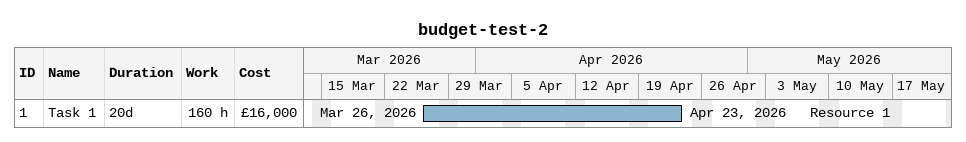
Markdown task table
budget-test-2

| ID | Task | Duration | Start | Finish | Resources | Work (h) | Cost (£) |
|---|---|---|---|---|---|---|---|
| 1 | Task 1 | 20d | 2026-03-26 | 2026-04-23 | Resource 1 | 160 | 16000 |
